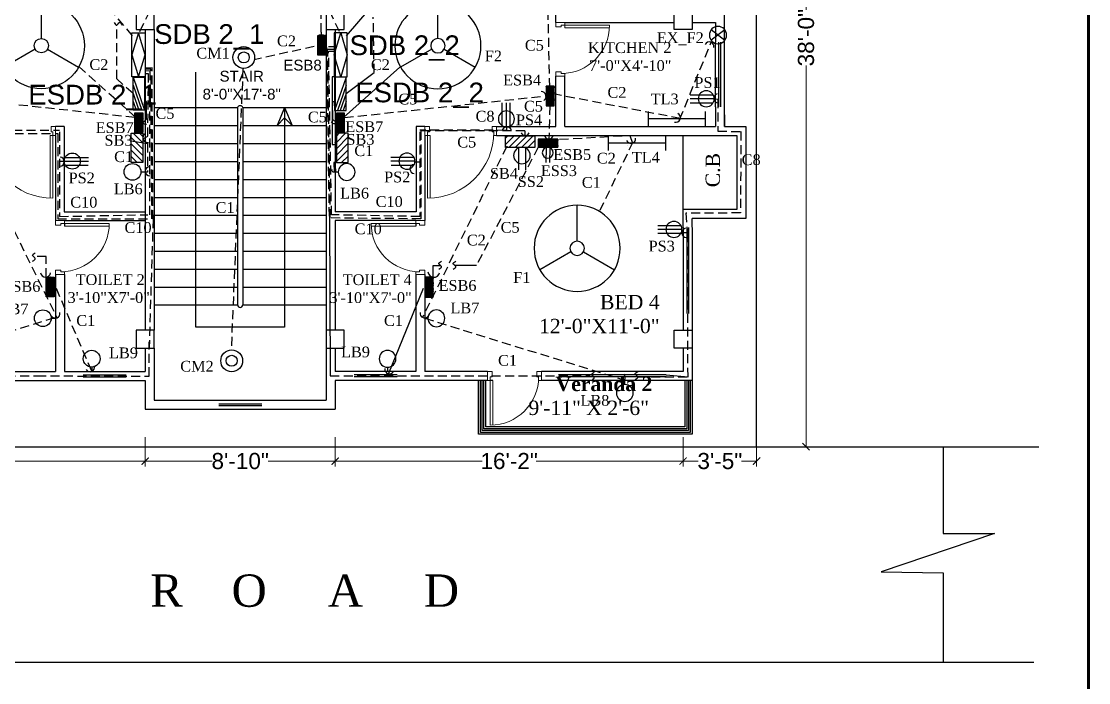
# Model space of a CAD drawing. Header units: inches. Extents: x -19236 to 2549, y 984 to 4513.
# Drawn here: x -403 to 192, y 3269 to 3638 of the extents above; entities that cross this region are included whole.
import ezdxf

# ---------------------------------------------------------------- set-up
doc = ezdxf.new("R2010")
doc.units = ezdxf.units.IN
doc.header["$LTSCALE"] = 20
doc.header["$MEASUREMENT"] = 0
doc.linetypes.add('HIDDEN', pattern=[0.375, 0.25, -0.125])
for name, color, linetype, lineweight, true_color in [('CONDUITT', 7, 'HIDDEN', 9, 0x17f90b), ('SDB2SB', 7, 'HIDDEN', 9, 0x17f90b), ('wall', 7, 'Continuous', 9, 0x2618ec)]:
    doc.layers.add(name, color=color, linetype=linetype, lineweight=lineweight, true_color=true_color)
for name, color, linetype, lineweight in [('DOOR', 252, 'Continuous', 15), ('grill', 253, 'Continuous', 35), ('Window', 204, 'Continuous', 9)]:
    doc.layers.add(name, color=color, linetype=linetype, lineweight=lineweight)
doc.layers.add('Fitting_fixture', color=50, linetype='Continuous')
doc.layers.add('Text_Main', color=7, linetype='Continuous')
doc.styles.add('h6', font='arial.ttf', dxfattribs={"height": 6})
doc.styles.add('h7', font='arial.ttf', dxfattribs={"height": 9})
doc.styles.add('RS4', font='sylfaen.ttf', dxfattribs={"height": 12})
doc.styles.get("Standard").update_dxf_attribs({"font": 'arial.ttf'})
doc.dimstyles.new('SAJIB 2', dxfattribs={"dimtxt": 9, "dimasz": 4, "dimexe": 3, "dimexo": 3.0625, "dimgap": 0.09, "dimtad": 0, "dimdec": 0, "dimzin": 3, "dimdsep": 46, "dimlunit": 4, "dimtxsty": 'h7', "dimblk": 'ARCHTICK', "dimcen": 2, "dimclrd": 6, "dimclre": 7, "dimclrt": 7, "dimadec": 0, "dimazin": 0, "dimtfac": 1, "dimtdec": 0, "dimtofl": 0, "dimtmove": 0, "dimatfit": 3, "dimldrblk": 'OPEN30', "dimfxl": 1, "dimtolj": 1, "dimtzin": 0, "dimlwd": 20, "dimlwe": 20, "dimarcsym": 0})

# ---------------------------------------------------------------- blocks, each defined once
blk = doc.blocks.new('GDFGD')
at = {"layer": 'DOOR'}
for p, q in [((-3036.95, 2150.78), (-3036.95, 2185.78)), ((-3035.45, 2150.78), (-3035.45, 2185.75)), ((-3036.95, 2150.78), (-3035.45, 2150.78))]:
    blk.add_line(p, q, dxfattribs=at)
for points in [[(-3038.45, 2150.78), (-3036.95, 2150.78), (-3036.95, 2148.78), (-3035.95, 2148.78), (-3035.95, 2145.78), (-3038.45, 2145.78)], [(-2998.45, 2150.78), (-2999.95, 2150.78), (-2999.95, 2148.78), (-3000.95, 2148.78), (-3000.95, 2145.78), (-2998.45, 2145.78)]]:
    blk.add_lwpolyline(points, close=True, dxfattribs=at)
blk.add_arc((-3036.95, 2148.78), 37, 0, 90, dxfattribs=at)
blk = doc.blocks.new('RTRTR')
at = {"layer": 'DOOR'}
for p, q in [((-723.21, 2222.65), (-723.21, 2247.61)), ((-721.71, 2222.65), (-721.71, 2247.65)), ((-721.71, 2222.65), (-723.21, 2222.65))]:
    blk.add_line(p, q, dxfattribs=at)
for points in [[(-750.21, 2222.65), (-748.71, 2222.65), (-748.71, 2220.65), (-747.71, 2220.65), (-747.71, 2217.65), (-750.21, 2217.65)], [(-720.21, 2222.65), (-721.71, 2222.65), (-721.71, 2220.65), (-722.71, 2220.65), (-722.71, 2217.65), (-720.21, 2217.65)]]:
    blk.add_lwpolyline(points, close=True, dxfattribs=at)
blk.add_arc((-721.71, 2220.65), 27, 90, 180, dxfattribs=at)
blk = doc.blocks.new('_ArchTick')
at = {"layer": 'grill', "color": 0, "const_width": 0.15}
blk.add_lwpolyline([(-0.5, -0.5), (0.5, 0.5)], dxfattribs=at)
blk = doc.blocks.new('*D163')
at = {"layer": 'wall', "color": 7, "linetype": 'Continuous', "lineweight": 20, "ltscale": 25}
for p, q in [((26.73, 3856.5), (37.91, 3856.5)), ((26.73, 3400.5), (37.91, 3400.5))]:
    blk.add_line(p, q, dxfattribs=at)
at = {"layer": 'wall', "color": 6, "linetype": 'Continuous', "lineweight": 20, "ltscale": 25}
for p, q in [((34.91, 3856.5), (34.91, 3644.05)), ((34.91, 3400.5), (34.91, 3612.95))]:
    blk.add_line(p, q, dxfattribs=at)
at = {"layer": 'wall', "color": 6, "linetype": 'Continuous', "lineweight": 20, "ltscale": 25, "xscale": 4, "yscale": 4, "zscale": 4}
for p, rotation in [((34.91, 3856.5), 90), ((34.91, 3400.5), 270)]:
    blk.add_blockref('_ArchTick', p, dxfattribs=dict(at, rotation=rotation))
at = {"layer": 'wall', "color": 7, "linetype": 'Continuous', "lineweight": -3, "ltscale": 25, "insert": (34.91, 3628.5), "char_height": 9, "attachment_point": 5, "rotation": 90, "style": 'h7'}
blk.add_mtext('\\A1;38\'-0"', dxfattribs=at)
blk = doc.blocks.new('_Open30')
at = {"color": 0, "linetype": 'ByBlock', "lineweight": -2}
for p, q in [((-1, 0.27), (0, 0)), ((0, 0), (-1, -0.27)), ((0, 0), (-1, 0))]:
    blk.add_line(p, q, dxfattribs=at)
blk = doc.blocks.new('*D170')
at = {"layer": 'wall', "color": 7, "linetype": 'Continuous', "lineweight": 20, "ltscale": 25}
for p, q in [((-527.66, 3405.23), (-527.66, 3389.48)), ((-333.66, 3405.87), (-333.66, 3389.48))]:
    blk.add_line(p, q, dxfattribs=at)
at = {"layer": 'wall', "color": 6, "linetype": 'Continuous', "lineweight": 20, "ltscale": 25}
for p, q in [((-527.66, 3392.48), (-445.78, 3392.48)), ((-333.66, 3392.48), (-415.53, 3392.48))]:
    blk.add_line(p, q, dxfattribs=at)
at = {"layer": 'wall', "color": 6, "linetype": 'Continuous', "lineweight": 20, "ltscale": 25, "xscale": 4, "yscale": 4, "zscale": 4, "rotation": 180}
blk.add_blockref('_ArchTick', (-527.66, 3392.48), dxfattribs=at)
at = {"layer": 'wall', "color": 6, "linetype": 'Continuous', "lineweight": 20, "ltscale": 25, "xscale": 4, "yscale": 4, "zscale": 4}
blk.add_blockref('_ArchTick', (-333.66, 3392.48), dxfattribs=at)
at = {"layer": 'wall', "color": 7, "linetype": 'Continuous', "lineweight": -3, "ltscale": 25, "insert": (-430.66, 3392.48), "char_height": 9, "attachment_point": 5, "style": 'h7'}
blk.add_mtext('\\A1;16\'-2"', dxfattribs=at)
blk = doc.blocks.new('*D171')
at = {"layer": 'wall', "color": 7, "linetype": 'Continuous', "lineweight": 20, "ltscale": 25}
for p, q in [((-333.66, 3405.87), (-333.66, 3389.48)), ((-227.66, 3405.87), (-227.66, 3389.48))]:
    blk.add_line(p, q, dxfattribs=at)
at = {"layer": 'wall', "color": 6, "linetype": 'Continuous', "lineweight": 20, "ltscale": 25}
for p, q in [((-333.66, 3392.48), (-296.21, 3392.48)), ((-227.66, 3392.48), (-265.1, 3392.48))]:
    blk.add_line(p, q, dxfattribs=at)
at = {"layer": 'wall', "color": 6, "linetype": 'Continuous', "lineweight": 20, "ltscale": 25, "xscale": 4, "yscale": 4, "zscale": 4, "rotation": 180}
blk.add_blockref('_ArchTick', (-333.66, 3392.48), dxfattribs=at)
at = {"layer": 'wall', "color": 6, "linetype": 'Continuous', "lineweight": 20, "ltscale": 25, "xscale": 4, "yscale": 4, "zscale": 4}
blk.add_blockref('_ArchTick', (-227.66, 3392.48), dxfattribs=at)
at = {"layer": 'wall', "color": 7, "linetype": 'Continuous', "lineweight": -3, "ltscale": 25, "insert": (-280.66, 3392.48), "char_height": 9, "attachment_point": 5, "style": 'h7'}
blk.add_mtext('\\A1;8\'-10"', dxfattribs=at)
blk = doc.blocks.new('*D172')
at = {"layer": 'wall', "color": 7, "linetype": 'Continuous', "lineweight": 20, "ltscale": 25}
for p, q in [((-227.66, 3405.87), (-227.66, 3389.48)), ((-33.66, 3405.87), (-33.66, 3389.48))]:
    blk.add_line(p, q, dxfattribs=at)
at = {"layer": 'wall', "color": 6, "linetype": 'Continuous', "lineweight": 20, "ltscale": 25}
for p, q in [((-227.66, 3392.48), (-145.78, 3392.48)), ((-33.66, 3392.48), (-115.53, 3392.48))]:
    blk.add_line(p, q, dxfattribs=at)
at = {"layer": 'wall', "color": 6, "linetype": 'Continuous', "lineweight": 20, "ltscale": 25, "xscale": 4, "yscale": 4, "zscale": 4, "rotation": 180}
blk.add_blockref('_ArchTick', (-227.66, 3392.48), dxfattribs=at)
at = {"layer": 'wall', "color": 6, "linetype": 'Continuous', "lineweight": 20, "ltscale": 25, "xscale": 4, "yscale": 4, "zscale": 4}
blk.add_blockref('_ArchTick', (-33.66, 3392.48), dxfattribs=at)
at = {"layer": 'wall', "color": 7, "linetype": 'Continuous', "lineweight": -3, "ltscale": 25, "insert": (-130.66, 3392.48), "char_height": 9, "attachment_point": 5, "style": 'h7'}
blk.add_mtext('\\A1;16\'-2"', dxfattribs=at)
blk = doc.blocks.new('*D173')
at = {"layer": 'wall', "color": 7, "linetype": 'Continuous', "lineweight": 20, "ltscale": 25}
for p, q in [((-33.66, 3405.87), (-33.66, 3389.48)), ((7.34, 3405.87), (7.34, 3389.48))]:
    blk.add_line(p, q, dxfattribs=at)
at = {"layer": 'wall', "color": 6, "linetype": 'Continuous', "lineweight": 20, "ltscale": 25}
for p, q in [((-33.66, 3392.48), (-25.21, 3392.48)), ((7.34, 3392.48), (-1.11, 3392.48))]:
    blk.add_line(p, q, dxfattribs=at)
at = {"layer": 'wall', "color": 6, "linetype": 'Continuous', "lineweight": 20, "ltscale": 25, "xscale": 4, "yscale": 4, "zscale": 4, "rotation": 180}
blk.add_blockref('_ArchTick', (-33.66, 3392.48), dxfattribs=at)
at = {"layer": 'wall', "color": 6, "linetype": 'Continuous', "lineweight": 20, "ltscale": 25, "xscale": 4, "yscale": 4, "zscale": 4}
blk.add_blockref('_ArchTick', (7.34, 3392.48), dxfattribs=at)
at = {"layer": 'wall', "color": 7, "linetype": 'Continuous', "lineweight": -3, "ltscale": 25, "insert": (-13.16, 3392.48), "char_height": 9, "attachment_point": 5, "style": 'h7'}
blk.add_mtext('\\A1;3\'-5"', dxfattribs=at)
blk = doc.blocks.new('fan')
at = {"layer": 'Fitting_fixture'}
for p, q in [((-2.69, 1.04), (-2.69, 21.04)), ((-6.15, -4.96), (-23.48, -14.96)), ((0.77, -4.96), (18.09, -14.96))]:
    blk.add_line(p, q, dxfattribs=at)
for radius in [24, 4]:
    blk.add_circle((-2.69, -2.96), radius, dxfattribs=at)
blk = doc.blocks.new('ceilling mount')
at = {"layer": 'Fitting_fixture', "linetype": 'Continuous'}
for radius in [6.07, 3.07]:
    blk.add_circle((0, 0), radius, dxfattribs=at)
blk = doc.blocks.new('LED_SMAll')
at = {"layer": 'Fitting_fixture', "linetype": 'Continuous'}
blk.add_line((0, -4.68), (0, -7.07), dxfattribs=at)
blk.add_circle((0, 0), 4.68, dxfattribs=at)
blk = doc.blocks.new('SDB')
at = {"layer": 'Fitting_fixture', "linetype": 'Continuous'}
for p, q in [((-3.69, 0.56), (-7.37, -11.64)), ((0, -11.64), (-3.69, 0.56)), ((-7.37, -11.64), (-3.69, -23.84)), ((-3.69, -23.84), (0, -11.64))]:
    blk.add_line(p, q, dxfattribs=at)
blk.add_lwpolyline([(-7.37, 0.56), (0, 0.56), (0, -23.84), (-7.37, -23.84)], close=True, dxfattribs=at)
blk = doc.blocks.new('sb')
at = {"layer": 'Fitting_fixture', "linetype": 'Continuous'}
h = blk.add_hatch(dxfattribs=at)
h.set_pattern_fill('ANSI31', color=256, scale=20, style=0)
h.paths.add_polyline_path([(1406.74, 1105.9), (1423.09, 1105.9), (1423.09, 1099.37), (1406.74, 1099.37)])
blk.add_lwpolyline([(1406.74, 1105.9), (1423.09, 1105.9), (1423.09, 1099.37), (1406.74, 1099.37)], close=True, dxfattribs=at)
blk = doc.blocks.new('3pinS')
at = {"layer": 'Fitting_fixture'}
for p, q in [((6.75, 0), (-6.75, 0)), ((6.09, 2.35), (-6.62, 2.35)), ((6.27, -2.03), (-6.67, -2.03))]:
    blk.add_line(p, q, dxfattribs=at)
blk.add_circle((2.28, 0), 4.47, dxfattribs=at)
blk = doc.blocks.new('Emer_SB')
at = {"layer": 'Fitting_fixture'}
h = blk.add_hatch(dxfattribs=at)
h.set_pattern_fill('ANSI38', color=256, style=0)
h.set_pattern_definition([(45, (-2395.5, -1026.5), (-0.0883883476, 0.0883883476), []), (135, (-2395.5, -1026.5), (-0.265165043, 0.0883883476), [0.3125, -0.1875])])
h.paths.add_polyline_path([(0, 4.5), (11, 4.5), (11, 0), (0, 0)])
blk.add_lwpolyline([(0, 4.5), (11, 4.5), (11, 0), (0, 0)], close=True, dxfattribs=at)
blk = doc.blocks.new('ESDB')
at = {"layer": 'Fitting_fixture'}
for p, q in [((0, 0), (6.5, -18.5)), ((0, -4.53), (4.91, -18.5)), ((0, -9.05), (3.32, -18.5)), ((0, -13.58), (1.73, -18.5))]:
    blk.add_line(p, q, dxfattribs=at)
blk.add_lwpolyline([(0, 0), (6.5, 0), (6.5, -18.5), (0, -18.5)], close=True, dxfattribs=at)
blk = doc.blocks.new('tubelight')
blk.add_line((0, -4.19), (32.04, -4.19))
at = {"layer": 'Fitting_fixture'}
for p, q in [((0, -8.4), (0, 0.02)), ((32.04, 0), (32.04, -8.42))]:
    blk.add_line(p, q, dxfattribs=at)
blk = doc.blocks.new('exhaust fan')
at = {"layer": 'Fitting_fixture'}
for p, q in [((0.99, -2.93), (8.63, 2.93)), ((0.99, 2.92), (8.63, -2.92))]:
    blk.add_line(p, q, dxfattribs=at)
blk.add_circle((4.81, 0), 4.81, dxfattribs=at)
blk = doc.blocks.new('ES')
at = {"layer": 'Fitting_fixture'}
for p, q in [((0.16, 0.96), (8.54, 1)), ((0.22, -1.13), (8.54, -1))]:
    blk.add_line(p, q, dxfattribs=at)
blk.add_circle((3.04, 0), 3.04, dxfattribs=at)
blk = doc.blocks.new('2PIN_S')
at = {"layer": 'Fitting_fixture'}
for p, q in [((-1.92, -0.4), (-1.94, -12.74)), ((1.96, -0.33), (1.96, -12.65))]:
    blk.add_line(p, q, dxfattribs=at)
blk.add_circle((0.09, -4.56), 4.62, dxfattribs=at)

msp = doc.modelspace()

# ---------------------------------------------------------------- linework, layer by layer
at = {"color": 5, "lineweight": 211}
msp.add_lwpolyline([(-3305, 4459), (192.5, 4459), (192.5, 2733.5), (-3305, 2733.5)], close=True, dxfattribs=at)
at = {"layer": 'CONDUITT', "lineweight": -3}
for p, q in [((-336.66183, 3632.00565), (-280.92959, 3744.5)), ((-225.28461, 3631.95389), (-279.42959, 3744.5)), ((-340.62708, 3629.5722), (-395.92959, 3694)), ((-232.12394, 3611.59752), (-232.42959, 3623)), ((-230.42959, 3528), (-231.92959, 3622)), ((-231.92959, 3622), (-228.42959, 3622)), ((-231.42959, 3623.5), (-228.30051, 3623.5)), ((-229.6934, 3529.78372), (-231.38312, 3620.9916)), ((-231.38312, 3620.9916), (-228.30051, 3620.9916)), ((-331.92959, 3608.5), (-332.42959, 3573.5)), ((-331.09263, 3529.83922), (-330.92959, 3610)), ((-329.92959, 3527.5), (-330.42959, 3611)), ((-329.27481, 3527.31998), (-329.8225, 3611.64927)), ((-230.92959, 3529), (-232.12394, 3611.59752)), ((-16.2883, 3594.42144), (-14.28831, 3594.20704)), ((-14.28831, 3594.20704), (-14.28831, 3576.39763)), ((-436.42959, 3575), (-382.42959, 3575)), ((-429.79198, 3576.88904), (-381.42959, 3577)), ((-382.42959, 3575), (-382.42959, 3527.5)), ((-381.4492, 3576.00956), (-381.4492, 3528.8448)), ((-332.42959, 3573.5), (-334.92402, 3572)), ((-180.49725, 3575.95781), (-180.49725, 3528.79304)), ((-132.15446, 3576.83729), (-180.42959, 3577)), ((-121.92959, 3576.5), (-179.92959, 3576.5)), ((-179.92959, 3576.5), (-179.92959, 3527.5)), ((-14.28831, 3576.39763), (-1.41696, 3576.14522)), ((-1.41696, 3576.14522), (-1.65382, 3530.80878)), ((-429.92959, 3568), (-382.92959, 3472.5)), ((-332.42959, 3569.5), (-332.42959, 3553.5)), ((-132.01685, 3567.94825), (-179.01685, 3472.44825)), ((-378.76813, 3559.40564), (-381.4492, 3559.40564)), ((-381.4492, 3528.8448), (-332.25305, 3529.83547)), ((-180.49725, 3528.79304), (-229.6934, 3529.78372)), ((-1.65382, 3530.80878), (-32.07048, 3530.61277)), ((-32.07048, 3530.61277), (-31.28831, 3519.63643)), ((-382.42959, 3527.5), (-329.92959, 3527.5)), ((-329.27481, 3527.31998), (-331.42941, 3455.5)), ((-179.92959, 3527.5), (-230.42959, 3528)), ((-30.92959, 3439.5), (-31.28831, 3519.63643)), ((-384.227, 3472.24899), (-495.78654, 3437.56904)), ((-177.71945, 3472.19724), (-65.92959, 3437.5)), ((-331.4286, 3439.77106), (-331.42959, 3459)), ((-478.4095, 3439.5), (-393.92959, 3440)), ((-393.92959, 3440), (-331.4286, 3439.77106)), ((-230.42959, 3440), (-85.42959, 3440)), ((-58.90982, 3439.5), (-30.92959, 3439.5))]:
    msp.add_line(p, q, dxfattribs=at)
at = {"layer": 'CONDUITT', "linetype": 'Continuous', "lineweight": -3}
for p, q in [((-221.31936, 3629.52045), (-166.01685, 3693.94825)), ((-329.8225, 3611.64927), (-333.65814, 3611.56545)), ((-330.42959, 3611), (-333.42959, 3611)), ((-330.92959, 3610), (-333.28908, 3609.78395)), ((-228.30051, 3606.69781), (-229.42959, 3606.69781)), ((-229.42959, 3606.69781), (-229.42959, 3569)), ((-121.92959, 3576.5), (-121.92959, 3574)), ((-341.46052, 3571), (-332.42959, 3569.5)), ((-229.42959, 3569), (-227.02243, 3569)), ((-64.81353, 3568.43561), (-64.81353, 3568.43561)), ((-183.62845, 3559.35389), (-180.73811, 3559.35389)), ((-332.42959, 3553.5), (-333.42959, 3553.5)), ((-227.02243, 3558.92237), (-228.42959, 3559)), ((-228.42959, 3559), (-228.33416, 3553.61356)), ((-230.92959, 3529), (-230.42959, 3440)), ((-31.28831, 3519.63643), (-34.28831, 3519.63643)), ((-43.1856, 3440.5), (-30.92959, 3439.5))]:
    msp.add_line(p, q, dxfattribs=at)
at = {"layer": 'CONDUITT', "color": 1, "lineweight": -3}
for p, q in [((-235.42959, 3631.5), (-235.42959, 3645.94569)), ((-108.01685, 3600.94825), (-109.01685, 3647.44825)), ((-205.92959, 3609), (-206.42959, 3640)), ((-349.42959, 3605.5), (-349.42959, 3635.49999)), ((-35.60776, 3582.86033), (-17.93077, 3626.06534)), ((-239.42959, 3623.5), (-272.20707, 3616.39305)), ((-338.92959, 3584), (-370.37334, 3612.17737)), ((-279.12405, 3611.54749), (-285.61018, 3456.15257)), ((-340.42959, 3597.44984), (-349.42959, 3605.5)), ((-339.42959, 3584), (-450.92959, 3596)), ((-222.51685, 3583.94825), (-110.13189, 3596.04157)), ((-35.17091, 3583.44193), (-105.01685, 3596.94825)), ((-229.01685, 3582.94825), (-229.01685, 3592.94825)), ((-108.01685, 3590.44825), (-108.51685, 3571.44825)), ((-102.51685, 3571.89059), (-63.42959, 3574)), ((-63.42959, 3574), (-61.94688, 3569.66765)), ((-114.47659, 3567.39059), (-148.92959, 3501.5)), ((-61.67726, 3570.22609), (-80.04687, 3532.17836)), ((-388.9296, 3506.5), (-395.9839, 3506.5)), ((-388.9296, 3495), (-388.9296, 3506.5)), ((-383.33092, 3488.81095), (-363.47989, 3442.5))]:
    msp.add_line(p, q, dxfattribs=at)
at = {"layer": 'CONDUITT', "color": 0, "linetype": 'Continuous', "lineweight": -3}
msp.add_line((-333.65814, 3608.5), (-331.92959, 3608.5), dxfattribs=at)
at = {"layer": 'CONDUITT', "color": 1, "linetype": 'Continuous', "lineweight": -3}
for p, q in [((-223.01685, 3583.94825), (-191.57311, 3612.12562)), ((-221.51686, 3597.39809), (-205.92959, 3609)), ((-332.92959, 3593), (-333.92959, 3593)), ((-332.92959, 3583), (-332.92959, 3593)), ((-229.01685, 3592.94825), (-228.01685, 3592.94825)), ((-334.92959, 3581), (-332.92959, 3583)), ((-227.01685, 3580.94825), (-229.01685, 3582.94825)), ((-173.01685, 3494.94825), (-173.01685, 3501.5)), ((-173.01685, 3501.5), (-168.8354, 3501.5)), ((-148.92959, 3501.5), (-160.8354, 3501.5)), ((-178.61553, 3488.7592), (-197.88121, 3441.31144))]:
    msp.add_line(p, q, dxfattribs=at)
for centre, radius, start, end in [((-235.42959, 3630.5), 1, 180, 0), ((-19.05318, 3623.6038), 2.58954, 348.84361308, 153.26674268), ((-112.76093, 3595.76433), 2.64362, 303.68819497, 89.63835442), ((-333.50842, 3582.15055), 1.8968, 124.31851293, 289.32521686), ((-228.19803, 3582.50142), 1.9054, 206.08217994, 51.85880099), ((-37.79188, 3583.93332), 2.58954, 256.66461744, 61.08774704), ((-108.58155, 3574.57997), 2.58954, 187.77040759, 352.19353719), ((-62.75559, 3572.12767), 2.58954, 202.08435623, 6.50748583), ((-172.64339, 3498.2206), 3.2936, 183.84051731, 347.36207198), ((-364.38731, 3444.8883), 2.58954, 209.96742309, 14.39055269), ((-197.39423, 3443.67064), 2.58954, 168.84361308, 333.26674268)]:
    msp.add_arc(centre, radius, start, end, dxfattribs=at)
at = {"layer": 'CONDUITT', "linetype": 'Continuous', "lineweight": -3}
for centre, radius, start, end in [((-13.99955, 3594.64675), 2.58954, 103.22796897, 267.65109857), ((-131.91592, 3575.82306), 2.85802, 27.59825151, 165.23013115), ((-332.35648, 3572.66154), 2.58954, 119.96742309, 284.39055269), ((-121.67959, 3576.41666), 2.42956, 202.16633646, 337.83366354), ((-228.30276, 3568.75), 1.30451, 286.62229777, 73.37770223), ((-381.3373, 3559.3788), 2.58954, 277.77732421, 82.20045381), ((-331.02637, 3554.07718), 2.55584, 91.50620138, 270), ((-228.43886, 3554.83393), 1.20924, 163.37770319, 33.42273942), ((-183.40821, 3555.35149), 2.58954, 101.03371196, 265.45684156), ((-31.79626, 3519.70783), 2.58954, 101.36073386, 265.78386346), ((-383.77269, 3474.70292), 2.58954, 209.96742309, 14.39055269), ((-177.8125, 3474.89534), 2.58954, 168.84361308, 333.26674268), ((-68.5138, 3439.14961), 2.58954, 242.13358405, 46.55671365)]:
    msp.add_arc(centre, radius, start, end, dxfattribs=at)
at = {"layer": 'CONDUITT', "color": 1, "linetype": 'Continuous', "lineweight": -3}
for points in [[(-350.92959, 3636.99999), (-349.42959, 3635.49999), (-347.92959, 3636.99999), (-346.42959, 3635.49999)], [(-396.40982, 3504), (-394.90982, 3505.5), (-396.40982, 3507), (-394.90982, 3508.5)], [(-169.90947, 3499.5), (-168.40947, 3501), (-169.90947, 3502.5), (-168.40947, 3504)], [(-161.90947, 3499.5), (-160.40947, 3501), (-161.90947, 3502.5), (-160.40947, 3504)]]:
    msp.add_spline(points, degree=3, dxfattribs=at)
at = {"layer": 'CONDUITT', "linetype": 'Continuous', "lineweight": -3}
for points in [[(-84.66717, 3437.5), (-83.16717, 3439), (-84.66717, 3440.5), (-83.16717, 3442)], [(-60.40982, 3438), (-58.90982, 3439.5), (-60.40982, 3441), (-58.90982, 3442.5)]]:
    msp.add_spline(points, degree=3, dxfattribs=at)
at = {"layer": 'grill', "linetype": 'Continuous', "lineweight": -3}
msp.add_line((-28.65814, 3455.5), (-28.65814, 3407.5), dxfattribs=at)
for points in [[(-28.65814, 3437.5), (-28.65814, 3407.5), (-147.71305, 3407.5), (-147.71305, 3437.5)], [(-29.65814, 3437.5), (-29.65814, 3408.5), (-146.71305, 3408.5), (-146.71305, 3437.5)], [(-30.65814, 3437.5), (-30.65814, 3409.5), (-145.71305, 3409.5), (-145.71305, 3437.5)], [(-31.65814, 3437.5), (-31.65814, 3410.5), (-144.71305, 3410.5), (-144.71305, 3437.5)], [(-32.65814, 3437.5), (-32.65814, 3411.5), (-143.71305, 3411.5), (-143.71305, 3437.5)]]:
    msp.add_lwpolyline(points, dxfattribs=at)
at = {"layer": 'SDB2SB', "color": 1, "linetype": 'Continuous', "lineweight": -3}
for p, q in [((-235.42959, 3631.5), (-235.42959, 3629.5)), ((-231.92959, 3622), (-231.92959, 3622))]:
    msp.add_line(p, q, dxfattribs=at)
at = {"layer": 'SDB2SB', "linetype": 'Continuous', "lineweight": -3}
msp.add_line((-132.21958, 3578.74869), (-132.15446, 3576.83729), dxfattribs=at)
at = {"layer": 'SDB2SB', "color": 1, "linetype": 'Continuous', "lineweight": -3}
msp.add_arc((-389.17959, 3497.75), 2.76134, 185.19445845, 354.80554155, dxfattribs=at)
at = {"layer": 'wall', "color": 1, "linetype": 'Continuous', "lineweight": -3, "ltscale": 25}
for p, q in [((7.34186, 3400.5), (7.34186, 3856.5)), ((-305.40814, 3467.21866), (-305.40814, 3609.17577)), ((-282.15814, 3589.5), (-282.15814, 3479.5)), ((-279.15814, 3589.5), (-279.15814, 3479.5)), ((-255.90814, 3589.5), (-260.10511, 3579.5)), ((-255.90814, 3589.5), (-255.90814, 3467.21866)), ((-255.90814, 3589.5), (-251.71117, 3579.5)), ((-260.10511, 3579.5), (-255.90814, 3583.76492)), ((-251.71117, 3579.5), (-255.90814, 3583.76492)), ((-255.90814, 3467.21866), (-305.40814, 3467.21866)), ((-568.65814, 3400.5), (7.34186, 3400.5)), ((7.34186, 3400.5), (164.71471, 3400.5)), ((111.35569, 3400.5), (111.35569, 3352.07802)), ((139.96683, 3352.07802), (76.76415, 3330.80714)), ((111.35569, 3352.07802), (139.96683, 3352.07802)), ((76.76415, 3330.80714), (111.35569, 3330.14242)), ((111.35569, 3330.14242), (111.35569, 3280.5)), ((-701.78675, 3280.5), (161.84878, 3280.5))]:
    msp.add_line(p, q, dxfattribs=at)
at = {"layer": 'wall', "linetype": 'Continuous', "lineweight": -3, "ltscale": 25}
for p, q in [((-10.65814, 3626), (-10.65814, 3654.43707)), ((-104.65814, 3637), (-104.65814, 3644.5)), ((-99.65814, 3637), (-38.65814, 3637)), ((-28.65814, 3637), (-15.65814, 3637)), ((-15.65814, 3637), (-15.65814, 3626)), ((-333.65814, 3633), (-333.65814, 3531.5)), ((-328.65814, 3633), (-328.65814, 3465.5)), ((-232.65814, 3633), (-232.65814, 3465.5)), ((-227.65814, 3633), (-227.65814, 3531.5)), ((-104.65814, 3579), (-104.65814, 3607)), ((-99.65814, 3579), (-99.65814, 3607)), ((-15.65814, 3595.5), (-15.65814, 3595.5)), ((-15.65814, 3589.93707), (-15.65814, 3579)), ((-10.65814, 3579), (-10.65814, 3589.93707)), ((-15.65814, 3585.5), (-15.65814, 3579)), ((-10.65814, 3585.5), (-10.65814, 3579)), ((-10.65814, 3585.5), (-10.65814, 3579)), ((-378.76813, 3579), (-383.65814, 3579)), ((-378.76813, 3579), (-378.76813, 3531.5)), ((-182.54815, 3579), (-182.54815, 3531.5)), ((-177.65814, 3579), (-182.54815, 3579)), ((-137.65814, 3579), (-104.65814, 3579)), ((-99.65814, 3579), (-15.65814, 3579)), ((-10.65814, 3579), (1.34186, 3579)), ((1.34186, 3579), (1.34186, 3574)), ((-383.65814, 3574), (-383.65814, 3526.5)), ((-177.65814, 3574), (-177.65814, 3526.5)), ((-137.65814, 3574), (-3.65814, 3574)), ((-3.65814, 3574), (-3.65814, 3532.75)), ((1.34186, 3574), (1.34186, 3527.75)), ((-378.76813, 3531.5), (-333.65814, 3531.5)), ((-333.65814, 3531.5), (-333.65814, 3465.5)), ((-182.54815, 3531.5), (-227.65814, 3531.5)), ((-33.65814, 3522.75), (-33.65814, 3532.75)), ((-3.65814, 3532.75), (-33.65814, 3532.75)), ((-378.65814, 3526.5), (-333.65814, 3526.5)), ((-378.65814, 3525), (-378.65814, 3523.5)), ((-227.65814, 3526.5), (-227.65814, 3465.5)), ((-182.65814, 3526.5), (-227.65814, 3526.5)), ((-182.65814, 3525), (-182.65814, 3523.5)), ((-28.65814, 3522.81292), (-28.65814, 3527.75)), ((1.34186, 3527.75), (-28.65814, 3527.75)), ((-383.65814, 3496.5), (-383.65814, 3442.5)), ((-378.65814, 3498.07417), (-378.65814, 3498)), ((-378.65814, 3496.5), (-378.65814, 3442.5)), ((-182.65814, 3498.07417), (-182.65814, 3498)), ((-182.65814, 3496.5), (-182.65814, 3442.5)), ((-177.65814, 3496.5), (-177.65814, 3442.5)), ((-33.65814, 3493.25), (-33.65814, 3493.25)), ((-33.65814, 3493.25), (-33.65814, 3493.25)), ((-33.65814, 3474.75), (-33.65814, 3465.5)), ((-28.65814, 3474.75), (-28.65814, 3465.5)), ((-333.65814, 3455.5), (-333.65814, 3442.5)), ((-328.65814, 3455.5), (-328.65814, 3426.5)), ((-232.65814, 3455.5), (-232.65814, 3426.5)), ((-227.65814, 3455.5), (-227.65814, 3442.5)), ((-33.65814, 3455.5), (-33.65814, 3447.5)), ((-33.65814, 3455.5), (-33.65814, 3442.5)), ((-418.60323, 3442.5), (-383.65814, 3442.5)), ((-378.65814, 3442.5), (-368.22106, 3442.5)), ((-344.15814, 3442.5), (-333.65814, 3442.5)), ((-217.09522, 3442.5), (-227.65814, 3442.5)), ((-182.65814, 3442.5), (-193.09522, 3442.5)), ((-142.71305, 3442.5), (-177.65814, 3442.5)), ((-103.1856, 3442.5), (-112.71305, 3442.5)), ((-84.6856, 3442.5), (-84.6856, 3442.5)), ((-33.65814, 3442.5), (-43.12267, 3442.5)), ((-413.60323, 3437.5), (-386.65814, 3437.5)), ((-413.60323, 3437.5), (-368.22106, 3437.5)), ((-344.15814, 3437.5), (-333.65814, 3437.5)), ((-333.65814, 3437.5), (-333.65814, 3421.5)), ((-227.65814, 3437.5), (-227.65814, 3421.5)), ((-217.09522, 3437.5), (-227.65814, 3437.5)), ((-147.71305, 3437.5), (-193.09522, 3437.5)), ((-147.71305, 3437.5), (-174.65814, 3437.5)), ((-142.71305, 3437.5), (-147.71305, 3437.5)), ((-139.71305, 3437.5), (-141.21305, 3437.5)), ((-114.21305, 3437.5), (-114.28723, 3437.5)), ((-103.1856, 3437.5), (-112.71305, 3437.5)), ((-28.65814, 3437.5), (-43.12267, 3437.5)), ((-328.65814, 3426.5), (-292.72106, 3426.5)), ((-268.65814, 3426.5), (-232.65814, 3426.5)), ((-333.65814, 3421.5), (-292.72106, 3421.5)), ((-268.65814, 3421.5), (-227.65814, 3421.5))]:
    msp.add_line(p, q, dxfattribs=at)
at = {"layer": 'wall', "color": 143, "linetype": 'Continuous', "lineweight": -3, "ltscale": 25, "true_color": 0x7aafdf}
for p, q in [((-328.65814, 3589.5), (-282.15814, 3589.5)), ((-279.15814, 3589.5), (-232.65814, 3589.5)), ((-328.65814, 3579.5), (-282.15814, 3579.5)), ((-279.15814, 3579.5), (-232.65814, 3579.5)), ((-328.65814, 3569.5), (-282.15814, 3569.5)), ((-279.15814, 3569.5), (-232.65814, 3569.5)), ((-328.65814, 3559.5), (-282.15814, 3559.5)), ((-279.15814, 3559.5), (-232.65814, 3559.5)), ((-328.65814, 3549.5), (-282.15814, 3549.5)), ((-279.15814, 3549.5), (-232.65814, 3549.5)), ((-328.65814, 3539.5), (-282.15814, 3539.5)), ((-279.15814, 3539.5), (-232.65814, 3539.5)), ((-328.65814, 3529.5), (-282.15814, 3529.5)), ((-279.15814, 3529.5), (-232.65814, 3529.5)), ((-328.65814, 3519.5), (-282.15814, 3519.5)), ((-279.15814, 3519.5), (-232.65814, 3519.5)), ((-328.65814, 3509.5), (-282.15814, 3509.5)), ((-279.15814, 3509.5), (-232.65814, 3509.5)), ((-328.65814, 3499.5), (-282.15814, 3499.5)), ((-279.15814, 3499.5), (-232.65814, 3499.5)), ((-328.65814, 3489.5), (-282.15814, 3489.5)), ((-279.15814, 3489.5), (-232.65814, 3489.5)), ((-328.65814, 3479.5), (-282.15814, 3479.5)), ((-279.15814, 3479.5), (-232.65814, 3479.5))]:
    msp.add_line(p, q, dxfattribs=at)
at = {"layer": 'wall', "color": 0, "linetype": 'Continuous', "lineweight": -3, "ltscale": 25}
msp.add_line((-33.65814, 3532.75), (-33.65814, 3574), dxfattribs=at)
at = {"layer": 'wall', "color": 1, "linetype": 'Continuous', "lineweight": -3, "ltscale": 25}
for points in [[(-338.65814, 3633), (-328.65814, 3633), (-328.65814, 3643), (-338.65814, 3643)], [(-232.65814, 3633), (-222.65814, 3633), (-222.65814, 3643), (-232.65814, 3643)], [(-28.65814, 3633), (-38.65814, 3633), (-38.65814, 3643), (-28.65814, 3643)], [(-338.65814, 3455.5), (-328.65814, 3455.5), (-328.65814, 3465.5), (-338.65814, 3465.5)], [(-232.65814, 3455.5), (-222.65814, 3455.5), (-222.65814, 3465.5), (-232.65814, 3465.5)], [(-28.65814, 3455.5), (-38.65814, 3455.5), (-38.65814, 3465.5), (-28.65814, 3465.5)]]:
    msp.add_lwpolyline(points, close=True, dxfattribs=at)
for centre, radius, start, end in [((-280.65814, 3588.96182), 1.59362, 19.73729086, 160.26270914), ((-280.65814, 3479.66041), 1.50855, 186.10406752, 353.89593248)]:
    msp.add_arc(centre, radius, start, end, dxfattribs=at)
at = {"layer": 'Window', "lineweight": -3}
msp.add_line((-15.65814, 3590), (-15.65814, 3626), dxfattribs=at)
msp.add_line((-15.65814, 3590), (-15.65814, 3626), dxfattribs=at)
at = {"layer": 'Window', "linetype": 'Continuous', "lineweight": -3}
for p, q in [((-13.65814, 3590), (-13.65814, 3626)), ((-13.65814, 3590), (-13.65814, 3626)), ((-12.65814, 3590), (-12.65814, 3626)), ((-12.65814, 3590), (-12.65814, 3626)), ((-10.65814, 3590), (-10.65814, 3626)), ((-10.65814, 3590), (-10.65814, 3626)), ((-33.65814, 3522.75), (-33.65814, 3474.75)), ((-33.65814, 3522.75), (-33.65814, 3474.75)), ((-31.65814, 3522.75), (-31.65814, 3474.75)), ((-31.65814, 3522.75), (-31.65814, 3474.75)), ((-30.65814, 3522.75), (-30.65814, 3474.75)), ((-30.65814, 3522.75), (-30.65814, 3474.75)), ((-28.65814, 3522.75), (-28.65814, 3474.75)), ((-28.65814, 3522.75), (-28.65814, 3474.75)), ((-368.15814, 3442.5), (-344.15814, 3442.5)), ((-368.15814, 3442.5), (-344.15814, 3442.5)), ((-368.15814, 3440.5), (-344.15814, 3440.5)), ((-368.15814, 3440.5), (-344.15814, 3440.5)), ((-193.15814, 3442.5), (-217.15814, 3442.5)), ((-193.15814, 3442.5), (-217.15814, 3442.5)), ((-193.15814, 3440.5), (-217.15814, 3440.5)), ((-193.15814, 3440.5), (-217.15814, 3440.5)), ((-43.1856, 3442.5), (-103.1856, 3442.5)), ((-43.1856, 3442.5), (-103.1856, 3442.5)), ((-43.1856, 3440.5), (-103.1856, 3440.5)), ((-43.1856, 3440.5), (-103.1856, 3440.5)), ((-368.15814, 3439.5), (-344.15814, 3439.5)), ((-368.15814, 3439.5), (-344.15814, 3439.5)), ((-368.15814, 3437.5), (-344.15814, 3437.5)), ((-368.15814, 3437.5), (-344.15814, 3437.5)), ((-193.15814, 3439.5), (-217.15814, 3439.5)), ((-193.15814, 3439.5), (-217.15814, 3439.5)), ((-193.15814, 3437.5), (-217.15814, 3437.5)), ((-193.15814, 3437.5), (-217.15814, 3437.5)), ((-43.1856, 3439.5), (-103.1856, 3439.5)), ((-43.1856, 3439.5), (-103.1856, 3439.5)), ((-43.1856, 3437.5), (-103.1856, 3437.5)), ((-43.1856, 3437.5), (-103.1856, 3437.5)), ((-292.65814, 3426.5), (-268.65814, 3426.5)), ((-292.65814, 3426.5), (-268.65814, 3426.5)), ((-292.65814, 3424.5), (-268.65814, 3424.5)), ((-292.65814, 3424.5), (-268.65814, 3424.5)), ((-292.65814, 3423.5), (-268.65814, 3423.5)), ((-292.65814, 3423.5), (-268.65814, 3423.5)), ((-292.65814, 3421.5), (-268.65814, 3421.5)), ((-292.65814, 3421.5), (-268.65814, 3421.5))]:
    msp.add_line(p, q, dxfattribs=at)

# ---------------------------------------------------------------- block references
at = {"layer": 'Fitting_fixture', "linetype": 'ByBlock', "lineweight": -3}
msp.add_blockref('fan', (-388.85776, 3627.01055), dxfattribs=at)
at = {"layer": 'Fitting_fixture', "linetype": 'Continuous', "lineweight": -3, "xscale": -1}
for name, p in [('fan', (-173.08868, 3626.9588)), ('SDB', (-228.30051, 3630.5407)), ('ESDB', (-221.51686, 3606.44825)), ('tubelight', (-21.10615, 3587.3586)), ('tubelight', (-43.36903, 3573.96231)), ('fan', (-95.43191, 3514.04543))]:
    msp.add_blockref(name, p, dxfattribs=at)
at = {"layer": 'Fitting_fixture', "linetype": 'Continuous', "lineweight": -3}
for name, p in [('SDB', (-333.64594, 3630.59245)), ('ceilling mount', (-278.65699, 3617.46221)), ('ESDB', (-340.42959, 3606.5)), ('sb', (-1539.43022, 2467.92676)), ('LED_SMAll', (-363.47989, 3449.57177)), ('ceilling mount', (-285.40335, 3448.401))]:
    msp.add_blockref(name, p, dxfattribs=at)
at = {"layer": 'Fitting_fixture', "linetype": 'ByBlock', "lineweight": -3, "xscale": -1}
for name, p in [('exhaust fan', (-9.40794, 3629.92791)), ('2PIN_S', (-123.45225, 3567.40205)), ('LED_SMAll', (-198.46655, 3449.52002))]:
    msp.add_blockref(name, p, dxfattribs=at)
at = {"layer": 'Fitting_fixture', "linetype": 'Continuous', "lineweight": -3, "rotation": 90}
for name, p in [('Emer_SB', (-232.86726, 3618.79395)), ('Emer_SB', (-334.92519, 3575.55459)), ('sb', (764.44435, 2152.23842)), ('Emer_SB', (-384.4296, 3484))]:
    msp.add_blockref(name, p, dxfattribs=at)
at = {"layer": 'Fitting_fixture', "linetype": 'Continuous', "lineweight": -3, "xscale": -1}
for name, p, rotation in [('Emer_SB', (-110.01685, 3590.44825), 270), ('Emer_SB', (-227.02125, 3575.50284), 270), ('sb', (-1326.39079, 2152.18667), 270), ('Emer_SB', (-114.47659, 3571.89059), 180), ('Emer_SB', (-177.51685, 3483.94825), 270)]:
    msp.add_blockref(name, p, dxfattribs=dict(at, rotation=rotation))
at = {"layer": 'Fitting_fixture', "linetype": 'ByBlock', "lineweight": -3, "xscale": -1}
for name, p, rotation in [('3pinS', (-132.21958, 3585.5029), 90), ('ES', (-109.11401, 3567.39059), 89.10840155813594), ('3pinS', (-189.93253, 3559.67143), 180), ('LED_SMAll', (-221.26239, 3553.61356), 270), ('LED_SMAll', (-171.25216, 3472.06378), 270), ('LED_SMAll', (-66.1599, 3430.44552), 180)]:
    msp.add_blockref(name, p, dxfattribs=dict(at, rotation=rotation))
at = {"layer": 'Fitting_fixture', "linetype": 'ByBlock', "lineweight": -3}
for name, p, rotation in [('3pinS', (-372.01392, 3559.72318), 180), ('LED_SMAll', (-340.68406, 3553.66531), 90), ('LED_SMAll', (-390.69429, 3472.11553), 90)]:
    msp.add_blockref(name, p, dxfattribs=dict(at, rotation=rotation))
at = {"layer": 'grill', "color": 0, "linetype": 'Continuous', "lineweight": -3, "xscale": -1}
for name, p, rotation in [('RTRTR', (-2322.31236, 4357.20774), 270), ('GDFGD', (2860.79473, 5724.78486), 180), ('RTRTR', (-2601.31236, 4246.70774), 270)]:
    msp.add_blockref(name, p, dxfattribs=dict(at, rotation=rotation))
at = {"layer": 'grill', "color": 0, "linetype": 'Continuous', "lineweight": -3}
for name, p, rotation in [('GDFGD', (-3422.11101, 5724.78486), 180), ('RTRTR', (2039.99607, 4246.70774), 90), ('RTRTR', (-862.9208, 5660.15421), 180)]:
    msp.add_blockref(name, p, dxfattribs=dict(at, rotation=rotation))
at = {"layer": 'SDB2SB', "linetype": 'ByBlock', "lineweight": -3, "xscale": -1, "rotation": 180}
msp.add_blockref('3pinS', (-23.04251, 3594.42144), dxfattribs=at)
at = {"layer": 'SDB2SB', "linetype": 'Continuous', "lineweight": -3, "xscale": -1, "rotation": 180}
msp.add_blockref('3pinS', (-41.04252, 3521.62985), dxfattribs=at)

# ---------------------------------------------------------------- texts
at = {"layer": 'CONDUITT', "lineweight": -3}
for s, p in [('SDB 2_1', (-328.65814, 3625)), ('SDB 2_2', (-219.69663, 3618.76466)), ('ESDB 2_1', (-398.82124, 3591.24345)), ('ESDB 2_2', (-216.49351, 3592.45627))]:
    msp.add_text(s, height=11, dxfattribs=at).set_placement(p)
at = {"layer": 'CONDUITT', "linetype": 'Continuous', "lineweight": -3, "char_height": 6, "style": 'RS4'}
for s, insert, width, attachment_point in [('{\\C4;EX_F2}', (-22.13645, 3631.47019), 23.4693032, 3), ('{\\C4;CM1}', (-286.45396, 3622.85439), 23.4693032, 3), ('{\\C4;F2}', (-134.68485, 3621.28906), 23.4693032, 3), ('{\\C4;ESB4}', (-112.88171, 3607.87159), 23.4693032, 3), ('{\\C4;PS1}', (-12.74614, 3606.48229), 23.4693032, 3), ('{\\C4;TL3}', (-36.14401, 3597.33424), 23.4693032, 3), ('C8', (-138.81901, 3587.71747), 66.2243647, 3), ('{\\C4;PS4}', (-112.27802, 3585.69051), 23.4693032, 3), ('{\\C4;ESB7}', (-361.22998, 3581.35439), 23.4693032, 1), ('{\\C4;ESB7}', (-200.88171, 3581.87159), 23.4693032, 3), ('{\\C4;SB3}', (-356.34004, 3574.31181), 23.4693032, 1), ('{\\C4;SB3}', (-205.77165, 3574.829), 23.4693032, 3), ('C5', (-149.02311, 3573.28001), 66.2243647, 3), ('C1', (-206.42959, 3568.5), 75.1561683, 3), ('{\\C4;ESB5}', (-84.94151, 3566.37159), 23.4693032, 3), ('C1', (-350.95373, 3565.15628), 66.2243647, 1), ('{\\C4;TL4}', (-46.64401, 3564.83424), 23.4693032, 3), ('C8', (9.58967, 3563.49077), 66.2243647, 3), ('{\\C4;PS2}', (-376.33367, 3553.31092), 23.4693032, 1), ('{\\C4;PS2}', (-185.77802, 3553.82812), 23.4693032, 3), ('{\\C4;SB4}', (-125.77165, 3555.829), 23.4693032, 3), ('{\\C4;ESS3}', (-92.86066, 3557.36276), 23.4693032, 3), ('{\\C4;SS2}', (-111.2506, 3551.32017), 23.4693032, 3), ('{\\C4;LB6}', (-351.13524, 3547.21492), 23.4693032, 1), ('{\\C4;LB6}', (-208.80095, 3544.83417), 23.4693032, 3), ('C10', (-375.41851, 3539.77915), 66.2243647, 1), ('C10', (-189.99789, 3540.13053), 66.2243647, 3), ('C10', (-345.16092, 3525.64256), 66.2243647, 1), ('C10', (-201.72411, 3524.93657), 66.2243647, 3), ('C2', (-143.70309, 3518.69041), 66.2243647, 3), ('{\\C4;PS3}', (-38.27802, 3515.32812), 23.4693032, 3), ('{\\C4;F1}', (-118.80673, 3497.84015), 23.4693032, 3), ('{\\C4;ESB6}', (-413.22998, 3492.85439), 23.4693032, 1), ('{\\C4;ESB6}', (-148.88171, 3493.37159), 23.4693032, 3), ('{\\C4;LB7}', (-414.81074, 3480.31697), 23.4693032, 1), ('{\\C4;LB7}', (-147.30095, 3480.83417), 23.4693032, 3), ('{\\C4;LB9}', (-353.81074, 3455.81697), 23.4693032, 1), ('{\\C4;LB9}', (-208.30095, 3456.33417), 23.4693032, 3), ('{\\C4;CM2}', (-295.45396, 3448.35439), 23.4693032, 3), ('C1', (-126.28423, 3451.64431), 66.2243647, 3), ('{\\C4;LB8}', (-74.80095, 3429.33417), 23.4693032, 3)]:
    msp.add_mtext(s, dxfattribs=dict(at, insert=insert, width=width, attachment_point=attachment_point))
at = {"layer": 'CONDUITT', "color": 1, "linetype": 'Continuous', "lineweight": -3, "char_height": 6, "width": 66.2243647, "style": 'RS4'}
for s, insert, attachment_point in [('C2', (-260.12736, 3629.6827), 1), ('C5', (-121.89889, 3627.28002), 1), ('C2', (-364.73862, 3616.50065), 1), ('C2', (-197.20783, 3616.4489), 3), ('C2', (-65.25569, 3601.00008), 3), ('C5', (-192.39889, 3597.28002), 1), ('C5', (-327.89889, 3589.28002), 1), ('C5', (-122.39889, 3593.28002), 1), ('C5', (-242.89889, 3587.28002), 1), ('C2', (-71.20035, 3564.32449), 3), ('C1', (-79.57375, 3550.83499), 3), ('C1', (-294.38496, 3536.83771), 1), ('C5', (-135.39889, 3525.78002), 1), ('C1', (-372.04727, 3473.86709), 1), ('C1', (-189.89918, 3473.81534), 3)]:
    msp.add_mtext(s, dxfattribs=dict(at, insert=insert, attachment_point=attachment_point))
at = {"layer": 'SDB2SB', "color": 1, "linetype": 'Continuous', "lineweight": -3, "insert": (-256.6002, 3616.18), "char_height": 6, "width": 16.4461801, "attachment_point": 1}
msp.add_mtext('{\\C4;ESB8}', dxfattribs=at)
at = {"layer": 'Text_Main', "linetype": 'Continuous', "lineweight": -3, "ltscale": 25, "width": 139.4242969, "style": 'RS4'}
for s, insert, char_height, attachment_point in [('  KITCHEN 2\\P7\'-0"X4\'-10"', (-40.18569, 3625.933), 6, 3), ('{\\fTimes New Roman|b0|i0|c0|p18;  TOILET 2\\P3\'-10"X7\'-0}"', (-376.93475, 3496.65181), 6, 1), ('{\\fTimes New Roman|b0|i0|c0|p18;  TOILET 4\\P3\'-10"X7\'-0}"', (-185.01169, 3496.60006), 6, 3), ('     BED 4\\P12\'-0"X11\'-0"', (-46.76561, 3485.10551), 8, 3)]:
    msp.add_mtext(s, dxfattribs=dict(at, insert=insert, char_height=char_height, attachment_point=attachment_point))
at = {"layer": 'Text_Main', "linetype": 'Continuous', "lineweight": -3, "insert": (-279.81152, 3593.93729), "char_height": 6, "width": 42.0680016, "attachment_point": 8, "style": 'h6'}
msp.add_mtext('STAIR\\P8\'-0"X17\'-8"', dxfattribs=at)
at = {"layer": 'Text_Main', "linetype": 'Continuous', "lineweight": -3, "ltscale": 25, "insert": (-12.94994, 3545.11066), "char_height": 8, "attachment_point": 7, "rotation": 90, "style": 'RS4'}
msp.add_mtext_dynamic_manual_height_columns('C.B', width=36.0912321, gutter_width=60, heights=[0], dxfattribs=at)
at = {"layer": 'Text_Main', "lineweight": -3, "ltscale": 25, "insert": (-119.91416, 3439.52303), "char_height": 8, "width": 139.4242969, "attachment_point": 1, "style": 'RS4'}
msp.add_mtext('     {\\fTimes New Roman|b1|i0|c0|p18;Veranda 2\\H1.333x; }\\P9\'-11" X 2\'-6"', dxfattribs=at)
at = {"layer": 'wall', "linetype": 'Continuous', "lineweight": -3, "ltscale": 25, "insert": (-330.78373, 3329.31888), "char_height": 18, "width": 398.3003601, "attachment_point": 1, "style": 'RS4'}
msp.add_mtext('R    O     A     D', dxfattribs=at)

# ---------------------------------------------------------------- dimensions: what is measured, and where the dimension line sits
at = {"layer": 'wall', "linetype": 'Continuous', "lineweight": -3, "ltscale": 25}
dim = msp.add_linear_dim(base=(34.90886, 3856.5), p1=(23.66796, 3400.5), p2=(23.66796, 3856.5), angle=90, dimstyle='SAJIB 2', dxfattribs=at)
dim.commit()
dim.dimension.update_dxf_attribs({"geometry": '*D163', "text_midpoint": (34.90886, 3628.5)})
for base, p1, p2, picture, middle in [((-333.65814, 3392.47689), (-527.65814, 3408.293), (-333.65814, 3408.93065), '*D170', (-430.65814, 3392.47689)), ((-227.65814, 3392.47689), (-333.65814, 3408.93065), (-227.65814, 3408.93065), '*D171', (-280.65814, 3392.47689)), ((-33.65814, 3392.47689), (-227.65814, 3408.93065), (-33.65814, 3408.93065), '*D172', (-130.65814, 3392.47689)), ((7.34186, 3392.47689), (-33.65814, 3408.93065), (7.34186, 3408.93065), '*D173', (-13.15814, 3392.47689))]:
    dim = msp.add_linear_dim(base=base, p1=p1, p2=p2, dimstyle='SAJIB 2', override={"dimtmove": 1}, dxfattribs=at)
    dim.commit()
    dim.dimension.update_dxf_attribs({"geometry": picture, "text_midpoint": middle})

doc.saveas('drawing.dxf')
